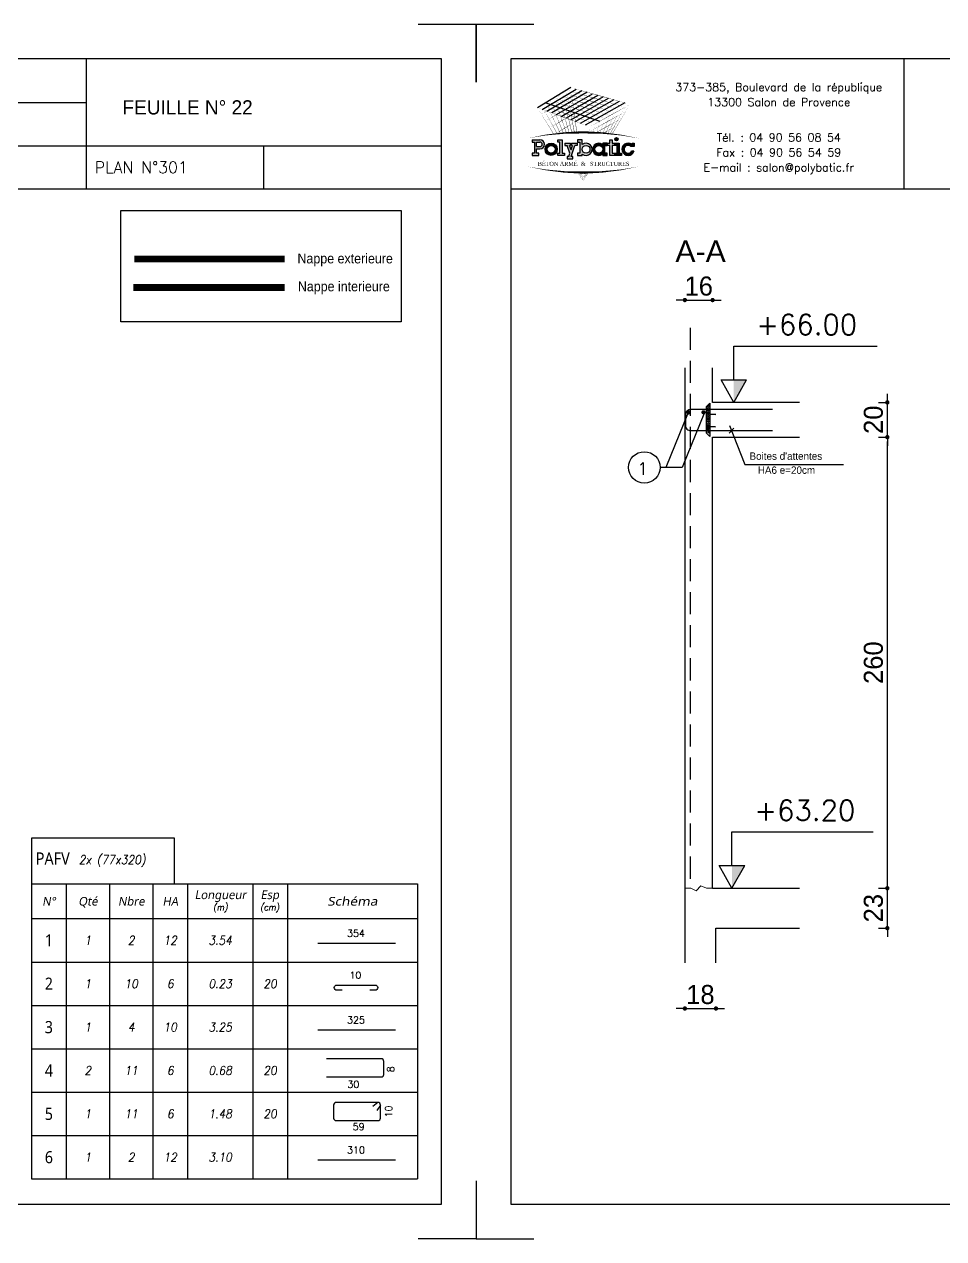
# Model space of a CAD drawing. Header units: metres. Extents: x -5618 to 118954, y -306 to 4637.
# Drawn here: x 14914 to 15444, y 894 to 1594 of the extents above; entities that cross this region are included whole.
import ezdxf
from ezdxf.enums import TextEntityAlignment as Align

# ---------------------------------------------------------------- set-up
doc = ezdxf.new("R2010")
doc.units = ezdxf.units.M
doc.linetypes.add('CACHE', pattern=[9.525, 6.35, -3.175])
doc.linetypes.add('CACHEX2', pattern=[19.05, 12.7, -6.35])
for name, color, linetype in [('COTATION', 1, 'Continuous'), ('GO-CARTOUCHE', 7, 'Continuous'), ('GO-FER-HA', 140, 'Continuous'), ('GO-TEXTE', 9, 'Continuous'), ('GO-TEXTE-FER', 3, 'Continuous'), ('K_ENT_M_Building_V.76', 7, 'Continuous'), ('STR_COTATION', 1, 'Continuous'), ('STR_STA', 30, 'Continuous'), ('STR_TS', 22, 'Continuous'), ('STR_VOI-POT', 6, 'Continuous')]:
    doc.layers.add(name, color=color, linetype=linetype)
doc.layers.add('Kofragna_forma', color=7, linetype='Continuous', lineweight=70)
doc.styles.add('GrDimensions', font='simplex.shx')
doc.styles.add('Lucida', font='LSANSI.TTF')
doc.styles.add('POLYBATIC', font='TIMES.TTF')
doc.styles.add('schéma', font='simplex.shx')
doc.styles.add('Tableau', font='romans.shx', dxfattribs={"width": 0.9, "oblique": 10})
doc.styles.add('Tableau2', font='trebuc.TTF', dxfattribs={"width": 0.9, "oblique": 10})
doc.styles.add('TEXTE', font='romans.shx')
doc.styles.add('TEXTEBA', font='ARIAL.TTF')
doc.dimstyles.new('COUPE-20', dxfattribs={"dimscale": 0.5, "dimtxt": 22, "dimasz": 5, "dimexe": 0.05, "dimexo": 0, "dimgap": 5, "dimtad": 1, "dimdec": 0, "dimdsep": 46, "dimtxsty": 'Standard', "dimblk1": 'DOT', "dimblk2": 'DOT', "dimsah": 1, "dimcen": 0, "dimdle": 150, "dimclrd": 1, "dimclre": 1, "dimclrt": 7, "dimadec": 0, "dimazin": 0, "dimtfac": 1, "dimtdec": 0, "dimtix": 1, "dimtmove": 2, "dimatfit": 3, "dimldrblk": 'DOT', "dimfxl": 0, "dimtvp": 1, "dimtolj": 1, "dimtzin": 0, "dimarcsym": 0})

# ---------------------------------------------------------------- blocks, each defined once
blk = doc.blocks.new('Barre libre')
at = {"layer": 'GO-TEXTE-FER'}
for p, q in [((0, 0), (0, -1)), ((0, 0), (8.9, 0)), ((0.8, 0), (0.8, -1)), ((1.8, 0), (1.8, -1)), ((2.8, 0), (2.8, -1)), ((3.6, 0), (3.6, -1)), ((5.1, 0), (5.1, -1)), ((5.9, 0), (5.9, -1)), ((8.9, 0), (8.9, -1)), ((0, -1), (8.9, -1))]:
    blk.add_line(p, q, dxfattribs=at)
at = {"layer": 'GO-TEXTE-FER', "color": 1}
blk.add_line((6.603, -0.563), (8.394, -0.563), dxfattribs=at)
at = {"layer": 'GO-TEXTE-FER', "color": 1, "style": 'Tableau'}
blk.add_attdef('Longueur', text='', height=0.16, dxfattribs=at).set_placement((7.481, -0.336), align=Align.MIDDLE_CENTER)
at = {"layer": 'GO-TEXTE-FER', "style": 'Tableau2', "width": 0.9}
blk.add_attdef('NUMERO', text='', height=0.28, dxfattribs=at).set_placement((0.4, -0.5), align=Align.MIDDLE_CENTER)
at = {"layer": 'GO-TEXTE-FER', "style": 'Tableau', "oblique": 10, "width": 0.9}
for tag, p in [('QUANTITE', (1.3, -0.5)), ('NOMBRE', (2.3, -0.5)), ('NUANCE', (3.2, -0.5)), ('LONGUEUR', (4.35, -0.5)), ('ESPACEMENTS', (5.5, -0.5))]:
    blk.add_attdef(tag, text='', height=0.2, dxfattribs=at).set_placement(p, align=Align.MIDDLE_CENTER)
blk = doc.blocks.new('U')
at = {"layer": 'GO-TEXTE-FER'}
for p, q in [((0, 0), (0, -1)), ((0, 0), (8.9, 0)), ((0.8, 0), (0.8, -1)), ((1.8, 0), (1.8, -1)), ((2.8, 0), (2.8, -1)), ((3.6, 0), (3.6, -1)), ((5.1, 0), (5.1, -1)), ((5.9, 0), (5.9, -1)), ((8.9, 0), (8.9, -1)), ((0, -1), (8.9, -1))]:
    blk.add_line(p, q, dxfattribs=at)
at = {"layer": 'GO-TEXTE-FER', "color": 1}
blk.add_lwpolyline([(6.803, -0.65), (8.063, -0.65, 0.414214), (8.123, -0.59), (8.123, -0.29, 0.414214), (8.063, -0.23), (6.803, -0.23)], format="xyb", dxfattribs=at)
at = {"layer": 'GO-TEXTE-FER', "color": 1, "style": 'Tableau'}
blk.add_attdef('Largeur', text='', height=0.16, rotation=90, dxfattribs=at).set_placement((8.284, -0.472), align=Align.MIDDLE_CENTER)
at = {"layer": 'GO-TEXTE-FER', "style": 'Tableau2', "width": 0.9}
blk.add_attdef('NUMERO', text='', height=0.28, dxfattribs=at).set_placement((0.4, -0.5), align=Align.MIDDLE_CENTER)
at = {"layer": 'GO-TEXTE-FER', "style": 'Tableau', "oblique": 10, "width": 0.9}
for tag, p in [('QUANTITE', (1.3, -0.5)), ('NOMBRE', (2.3, -0.5)), ('NUANCE', (3.2, -0.5)), ('LONGUEUR', (4.35, -0.5)), ('ESPACEMENTS', (5.5, -0.5))]:
    blk.add_attdef(tag, text='', height=0.2, dxfattribs=at).set_placement(p, align=Align.MIDDLE_CENTER)
at = {"layer": 'GO-TEXTE-FER', "color": 1, "style": 'Tableau'}
blk.add_attdef('Longueur', text='', height=0.16, dxfattribs=at).set_placement((7.422, -0.819), align=Align.MIDDLE_CENTER)
blk = doc.blocks.new('Désignation')
at = {"layer": 'GO-TEXTE-FER'}
for p, q in [((0, 0.8), (8.9, 0.8)), ((0, 0.8), (0, 0)), ((0.8, 0.8), (0.8, 0)), ((1.8, 0.8), (1.8, 0)), ((2.8, 0.8), (2.8, 0)), ((3.6, 0.8), (3.6, 0)), ((5.1, 0.8), (5.1, 0)), ((5.9, 0.8), (5.9, 0)), ((8.9, 0.8), (8.9, 0)), ((0, 0), (8.9, 0))]:
    blk.add_line(p, q, dxfattribs=at)
at = {"layer": 'GO-TEXTE-FER', "style": 'Tableau2', "oblique": 10}
for s, p in [('Longueur', (4.356, 0.55)), ('Esp', (5.494, 0.55)), ('N°', (0.4, 0.4)), ('Qté', (1.3, 0.4)), ('Nbre', (2.3, 0.4)), ('HA', (3.2, 0.4))]:
    blk.add_text(s, height=0.2, dxfattribs=at).set_placement(p, align=Align.MIDDLE_CENTER)
at = {"layer": 'GO-TEXTE-FER', "color": 7, "style": 'Tableau', "oblique": 10, "width": 0.9}
for s, p in [('(m)', (4.356, 0.265)), ('(cm)', (5.494, 0.265))]:
    blk.add_text(s, height=0.15, dxfattribs=at).set_placement(p, align=Align.MIDDLE_CENTER)
at = {"layer": 'GO-TEXTE-FER', "style": 'Tableau2', "oblique": 10, "width": 1.2}
blk.add_text('Schéma', height=0.2, dxfattribs=at).set_placement((7.4, 0.4), align=Align.MIDDLE_CENTER)
blk = doc.blocks.new('Cadre')
at = {"layer": 'GO-TEXTE-FER'}
for p, q in [((0, 0), (0, -1)), ((0, 0), (8.9, 0)), ((0.8, 0), (0.8, -1)), ((1.8, 0), (1.8, -1)), ((2.8, 0), (2.8, -1)), ((3.6, 0), (3.6, -1)), ((5.1, 0), (5.1, -1)), ((5.9, 0), (5.9, -1)), ((8.9, 0), (8.9, -1)), ((0, -1), (8.9, -1))]:
    blk.add_line(p, q, dxfattribs=at)
at = {"layer": 'GO-TEXTE-FER', "color": 1}
for p, q in [((7.987, -0.237), (7.868, -0.328)), ((8.047, -0.297), (7.965, -0.422))]:
    blk.add_line(p, q, dxfattribs=at)
blk.add_lwpolyline([(6.967, -0.297), (6.967, -0.597, 0.414214), (7.027, -0.657), (7.987, -0.657, 0.414214), (8.047, -0.597), (8.047, -0.297, 0.414214), (7.987, -0.237), (7.027, -0.237, 0.414214)], format="xyb", close=True, dxfattribs=at)
at = {"layer": 'GO-TEXTE-FER', "color": 1, "style": 'Tableau'}
blk.add_attdef('Largeur', text='', height=0.16, rotation=90, dxfattribs=at).set_placement((8.237, -0.445), align=Align.MIDDLE_CENTER)
at = {"layer": 'GO-TEXTE-FER', "style": 'Tableau2', "width": 0.9}
blk.add_attdef('NUMERO', text='', height=0.28, dxfattribs=at).set_placement((0.4, -0.5), align=Align.MIDDLE_CENTER)
at = {"layer": 'GO-TEXTE-FER', "style": 'Tableau', "oblique": 10, "width": 0.9}
for tag, p in [('QUANTITE', (1.3, -0.5)), ('NOMBRE', (2.3, -0.5)), ('NUANCE', (3.2, -0.5)), ('LONGUEUR', (4.35, -0.5)), ('ESPACEMENTS', (5.5, -0.5))]:
    blk.add_attdef(tag, text='', height=0.2, dxfattribs=at).set_placement(p, align=Align.MIDDLE_CENTER)
at = {"layer": 'GO-TEXTE-FER', "color": 1, "style": 'Tableau'}
blk.add_attdef('Longueur', text='', height=0.16, dxfattribs=at).set_placement((7.542, -0.794), align=Align.MIDDLE_CENTER)
blk = doc.blocks.new('Epingle')
at = {"layer": 'GO-TEXTE-FER'}
for p, q in [((0, 0), (0, -1)), ((0, 0), (8.9, 0)), ((0.8, 0), (0.8, -1)), ((1.8, 0), (1.8, -1)), ((2.8, 0), (2.8, -1)), ((3.6, 0), (3.6, -1)), ((5.1, 0), (5.1, -1)), ((5.9, 0), (5.9, -1)), ((8.9, 0), (8.9, -1)), ((0, -1), (8.9, -1))]:
    blk.add_line(p, q, dxfattribs=at)
at = {"layer": 'GO-TEXTE-FER', "color": 1}
blk.add_lwpolyline([(7.162, -0.65), (7.042, -0.65, -1), (7.042, -0.53), (7.922, -0.53, -1), (7.922, -0.65), (7.802, -0.65)], format="xyb", dxfattribs=at)
at = {"layer": 'GO-TEXTE-FER', "color": 1, "style": 'Tableau'}
blk.add_attdef('Longueur', text='', height=0.16, dxfattribs=at).set_placement((7.469, -0.303), align=Align.MIDDLE_CENTER)
at = {"layer": 'GO-TEXTE-FER', "style": 'Tableau2', "width": 0.9}
blk.add_attdef('NUMERO', text='', height=0.28, dxfattribs=at).set_placement((0.4, -0.5), align=Align.MIDDLE_CENTER)
at = {"layer": 'GO-TEXTE-FER', "style": 'Tableau', "oblique": 10, "width": 0.9}
for tag, p in [('QUANTITE', (1.3, -0.5)), ('NOMBRE', (2.3, -0.5)), ('NUANCE', (3.2, -0.5)), ('LONGUEUR', (4.35, -0.5)), ('ESPACEMENTS', (5.5, -0.5))]:
    blk.add_attdef(tag, text='', height=0.2, dxfattribs=at).set_placement(p, align=Align.MIDDLE_CENTER)
blk = doc.blocks.new('A$C492E529B')
h = blk.add_hatch(color=256)
h.paths.add_polyline_path([(-1.983, 0.1), (-2.083, 0.1), (-2.083, 0.3), (-1.933, 0.3, 1), (-1.933, 0.7), (-2.283, 0.7), (-2.283, 0.6), (-2.183, 0.6), (-2.183, 0.1), (-2.283, 0.1), (-2.283, 0), (-1.983, 0)])
h.paths.add_polyline_path([(-2.083, 0.4), (-2.083, 0.6), (-1.933, 0.6, -1), (-1.933, 0.4)], flags=16)
h = blk.add_hatch(color=256)
h.paths.add_polyline_path([(-1.158, 0.275, 1), (-1.708, 0.275, 1)])
h.paths.add_polyline_path([(-1.608, 0.275, -1), (-1.258, 0.275, -1)], flags=16)
for color, points in [(256, [(-0.938, 0.7), (-1.138, 0.7), (-1.138, 0.6), (-1.038, 0.6), (-1.038, 0.1), (-1.138, 0.1), (-1.138, 0), (-0.838, 0), (-0.838, 0.1), (-0.938, 0.1)]), (256, [(-0.367, 0.45), (-0.268, 0.45), (-0.268, 0.55), (-0.523, 0.55), (-0.523, 0.45), (-0.473, 0.45), (-0.543, 0.253), (-0.612, 0.45), (-0.562, 0.45), (-0.562, 0.55), (-0.818, 0.55), (-0.818, 0.45), (-0.718, 0.45), (-0.595, 0.101), (-0.648, -0.05), (-0.718, -0.05), (-0.718, -0.15), (-0.468, -0.15), (-0.468, -0.05), (-0.543, -0.05)]), (256, [(1.393, 0.55), (1.292, 0.55), (1.292, 0.7), (1.193, 0.7), (1.193, 0.55), (1.093, 0.55), (1.093, 0.45), (1.193, 0.45), (1.193, 0), (1.393, 0), (1.393, 0.1), (1.292, 0.1), (1.292, 0.45), (1.393, 0.45)]), (140, [(1.413, 0.725, 1), (1.563, 0.725, 1)]), (256, [(1.613, 0.55), (1.413, 0.55), (1.413, 0.45), (1.513, 0.45), (1.513, 0.1), (1.413, 0.1), (1.413, 0), (1.712, 0), (1.712, 0.1), (1.613, 0.1)]), (256, [(2.13, 0.4), (2.283, 0.4), (2.283, 0.55), (2.183, 0.55), (2.183, 0.487, 3.359496), (2.272, 0.2), (2.166, 0.2, -3.125802)])]:
    blk.add_hatch(color=color).paths.add_polyline_path(points)
h = blk.add_hatch(color=256)
h.paths.add_polyline_path([(-0.047, 0.487), (-0.047, 0.7), (-0.248, 0.7), (-0.248, 0.6), (-0.147, 0.6), (-0.147, 0.1), (-0.248, 0.1), (-0.248, 0), (-0.047, 0), (-0.047, 0.063, 2.12132)])
h.paths.add_polyline_path([(-0.047, 0.275, -1), (0.303, 0.275, -1)], flags=16)
h = blk.add_hatch(color=256)
h.paths.add_polyline_path([(1.073, 0.1), (0.973, 0.1), (0.973, 0.45), (1.073, 0.45), (1.073, 0.55), (0.873, 0.55), (0.873, 0.487, 2.12132), (0.873, 0.063), (0.873, 0), (1.073, 0)])
h.paths.add_polyline_path([(0.523, 0.275, -1), (0.873, 0.275, -1)], flags=16)
for p, q in [((0.873, 0.55), (0.873, 0.487)), ((1.073, 0.55), (0.873, 0.55)), ((1.073, 0.45), (1.073, 0.55)), ((-0.595, 0.101), (-0.718, 0.45)), ((-0.648, -0.05), (-0.595, 0.101)), ((-0.543, 0.253), (-0.612, 0.45)), ((-0.543, -0.05), (-0.367, 0.45)), ((-0.543, 0.253), (-0.473, 0.45)), ((0.873, 0.063), (0.873, 0)), ((0.973, 0.1), (0.973, 0.45)), ((0.973, 0.45), (1.073, 0.45)), ((1.073, 0.1), (0.973, 0.1)), ((1.073, 0), (1.073, 0.1)), ((2.166, 0.2), (2.272, 0.2)), ((0.873, 0), (1.073, 0))]:
    blk.add_line(p, q)
for points in [[(-2.283, 0.7), (-1.933, 0.7)], [(-2.283, 0.7), (-2.283, 0.6), (-2.183, 0.6), (-2.183, 0.1), (-2.283, 0.1), (-2.283, 0), (-1.983, 0), (-1.983, 0.1), (-2.083, 0.1), (-2.083, 0.3), (-1.933, 0.3)], [(-2.083, 0.4), (-2.083, 0.6), (-1.933, 0.6)], [(-1.138, 0.7), (-0.938, 0.7), (-0.938, 0.1), (-0.838, 0.1), (-0.838, 0), (-1.138, 0), (-1.138, 0.1), (-1.038, 0.1), (-1.038, 0.6), (-1.138, 0.6), (-1.138, 0.7)], [(-0.818, 0.55), (-0.562, 0.55)], [(-0.818, 0.55), (-0.818, 0.45), (-0.718, 0.45)], [(-0.612, 0.45), (-0.562, 0.45), (-0.562, 0.55)], [(-0.523, 0.55), (-0.268, 0.55), (-0.268, 0.45), (-0.367, 0.45)], [(-0.473, 0.45), (-0.523, 0.45), (-0.523, 0.55)], [(-0.248, 0.7), (-0.248, 0.6), (-0.147, 0.6), (-0.147, 0.1), (-0.248, 0.1), (-0.248, 0), (-0.047, 0), (-0.047, 0.063)], [(-0.047, 0.487), (-0.047, 0.7), (-0.248, 0.7)], [(1.093, 0.55), (1.193, 0.55), (1.193, 0.7), (1.292, 0.7), (1.292, 0.55), (1.393, 0.55), (1.393, 0.45), (1.292, 0.45), (1.292, 0.1), (1.393, 0.1), (1.393, 0), (1.193, 0), (1.193, 0.45), (1.093, 0.45)], [(1.093, 0.45), (1.093, 0.55)], [(1.413, 0.45), (1.413, 0.55), (1.613, 0.55), (1.613, 0.1), (1.712, 0.1), (1.712, 0), (1.413, 0), (1.413, 0.1), (1.513, 0.1), (1.513, 0.45), (1.413, 0.45)], [(2.183, 0.487), (2.183, 0.55), (2.283, 0.55), (2.283, 0.4), (2.13, 0.4)], [(-2.083, 0.4), (-1.933, 0.4)], [(-0.648, -0.05), (-0.718, -0.05), (-0.718, -0.15), (-0.468, -0.15), (-0.468, -0.05), (-0.543, -0.05)]]:
    blk.add_lwpolyline(points)
for centre, radius in [((-1.433, 0.275), 0.275), ((-1.433, 0.275), 0.175), ((0.128, 0.275), 0.175), ((0.698, 0.275), 0.175)]:
    blk.add_circle(centre, radius)
at = {"color": 140}
blk.add_circle((1.488, 0.725), 0.075, dxfattribs=at)
for centre, radius, start, end in [((-1.933, 0.5), 0.2, 270, 90), ((-1.933, 0.5), 0.1, 270, 90), ((0.128, 0.275), 0.275, 230.4788, 129.5212), ((0.698, 0.275), 0.275, 50.4788, 309.5212), ((2.008, 0.275), 0.275, 50.4788, 344.1734), ((2.008, 0.275), 0.175, 45.5847, 334.6231)]:
    blk.add_arc(centre, radius, start, end)
blk = doc.blocks.new('POLYBATIC')
at = {"color": 140}
for p, q in [((-0.43, 3.281), (-1.602, 2.578)), ((-1.435, 2.518), (-0.241, 3.228)), ((-1.268, 2.457), (-0.053, 3.175)), ((0.135, 3.121), (-1.101, 2.397)), ((-0.934, 2.337), (0.323, 3.068)), ((-0.767, 2.276), (0.511, 3.015)), ((-1.309, 2.754), (0.586, 2.109)), ((0.7, 2.962), (-0.6, 2.216)), ((-0.433, 2.156), (0.888, 2.908)), ((1.076, 2.855), (-0.266, 2.095)), ((-0.099, 2.035), (1.264, 2.802)), ((1.452, 2.749), (0.067, 1.974))]:
    blk.add_line(p, q, dxfattribs=at)
for points in [[(-1.016, 2.93, 0.0156, 0, 0), (-0.43, 3.281, 0, 0, 0)], [(-0.391, 2.983, 0, 0.0156, 0), (-0.923, 2.663, 0, 0, 0)], [(0.122, 2.71, 0.0156, 0, 0), (-0.869, 3.018, 0, 0, 0)], [(-0.491, 1.706, 0.0136, 0, 0), (-0.869, 3.018, 0, 0, 0)], [(-0.838, 2.873, 0.0156, 0, 0), (-0.241, 3.228, 0, 0, 0)], [(0.283, 2.803, 0.0156, 0, 0), (-0.723, 3.105, 0, 0, 0)], [(-0.398, 1.71, 0.014, 0, 0), (-0.723, 3.105, 0, 0, 0)], [(-0.661, 2.816, 0.0156, 0, 0), (-0.053, 3.175, 0, 0, 0)], [(0.444, 2.896, 0.0156, 0, 0), (-0.576, 3.193, 0, 0, 0)], [(-0.309, 1.714, 0.0145, 0, 0), (-0.576, 3.193, 0, 0, 0)], [(-0.483, 2.759, 0.0156, 0, 0), (0.135, 3.121, 0, 0, 0)], [(0.605, 2.988, 0.0156, 0, 0), (-0.43, 3.281, 0, 0, 0)], [(-0.225, 1.716, 0.0149, 0, 0), (-0.43, 3.281, 0, 0, 0)], [(-0.305, 2.702, 0.0156, 0, 0), (0.323, 3.068, 0, 0, 0)], [(-0.128, 2.646, 0.0156, 0, 0), (0.511, 3.015, 0, 0, 0)], [(1.641, 2.695, 0, 0.0156, 0), (0.605, 2.988, 0, 0, 0)], [(-1.602, 2.578, 0, 0.0156, 0), (-1.016, 2.93, 0, 0, 0)], [(-0.684, 2.246, 0.0156, 0, 0), (-1.602, 2.578, 0, 0, 0)], [(-1.031, 1.66, 0.0111, 0, 0), (-1.602, 2.578, 0, 0, 0)], [(-1.456, 2.344, 0, 0.0156, 0), (-0.923, 2.663, 0, 0, 0)], [(-0.522, 2.339, 0.0156, 0, 0), (-1.455, 2.666, 0, 0, 0)], [(-0.913, 1.673, 0.0116, 0, 0), (-1.455, 2.666, 0, 0, 0)], [(-1.435, 2.518, 0, 0.0156, 0), (-0.838, 2.873, 0, 0, 0)], [(-0.361, 2.432, 0.0156, 0, 0), (-1.309, 2.754, 0, 0, 0)], [(-0.8, 1.684, 0.0121, 0, 0), (-1.309, 2.754, 0, 0, 0)], [(-1.268, 2.457, 0, 0.0156, 0), (-0.661, 2.816, 0, 0, 0)], [(-0.2, 2.524, 0.0156, 0, 0), (-1.162, 2.842, 0, 0, 0)], [(-0.692, 1.693, 0.0126, 0, 0), (-1.162, 2.842, 0, 0, 0)], [(-1.101, 2.397, 0, 0.0156, 0), (-0.483, 2.759, 0, 0, 0)], [(-0.039, 2.617, 0.0156, 0, 0), (-1.016, 2.93, 0, 0, 0)], [(-0.589, 1.7, 0.0131, 0, 0), (-1.016, 2.93, 0, 0, 0)], [(-0.934, 2.337, 0, 0.0156, 0), (-0.305, 2.702, 0, 0, 0)], [(-0.352, 2.685, 0, 0.0156, 0), (-0.831, 2.397, 0, 0, 0)], [(-0.767, 2.276, 0, 0.0156, 0), (-0.128, 2.646, 0, 0, 0)], [(-0.6, 2.216, 0, 0.0156, 0), (0.05, 2.589, 0, 0, 0)], [(0.937, 2.305, 0, 0.0156, 0), (-0.039, 2.617, 0, 0, 0)], [(0.05, 2.589, 0.0156, 0, 0), (0.7, 2.962, 0, 0, 0)], [(1.113, 2.402, 0, 0.0156, 0), (0.122, 2.71, 0, 0, 0)], [(0.227, 2.532, 0.0156, 0, 0), (0.888, 2.908, 0, 0, 0)], [(1.289, 2.5, 0, 0.0156, 0), (0.283, 2.803, 0, 0, 0)], [(0.405, 2.475, 0.0156, 0, 0), (1.076, 2.855, 0, 0, 0)], [(1.465, 2.598, 0, 0.0156, 0), (0.444, 2.896, 0, 0, 0)], [(0.582, 2.418, 0.0156, 0, 0), (1.264, 2.802, 0, 0, 0)], [(0.76, 2.362, 0.0156, 0, 0), (1.452, 2.749, 0, 0, 0)], [(0.937, 2.305, 0.0156, 0, 0), (1.641, 2.695, 0, 0, 0)], [(0.942, 1.67, 0.0112, 0, 0), (1.465, 2.598, 0, 0, 0)], [(1.012, 1.663, 0.012, 0, 0), (1.641, 2.695, 0, 0, 0)], [(-1.31, 2.109, 0, 0.0156, 0), (-0.831, 2.397, 0, 0, 0)], [(-1.165, 1.875, 0, 0.0156, 0), (-0.739, 2.131, 0, 0, 0)], [(-0.312, 2.386, 0, 0.0156, 0), (-0.739, 2.131, 0, 0, 0)], [(0.234, 1.914, 0, 0.0156, 0), (-0.684, 2.246, 0, 0, 0)], [(0.41, 2.012, 0, 0.0156, 0), (-0.522, 2.339, 0, 0, 0)], [(-0.433, 2.156, 0, 0.0156, 0), (0.227, 2.532, 0, 0, 0)], [(0.586, 2.109, 0, 0.0156, 0), (-0.361, 2.432, 0, 0, 0)], [(-0.266, 2.095, 0, 0.0156, 0), (0.405, 2.475, 0, 0, 0)], [(0.762, 2.207, 0, 0.0156, 0), (-0.2, 2.524, 0, 0, 0)], [(-0.099, 2.035, 0, 0.0156, 0), (0.582, 2.418, 0, 0, 0)], [(0.067, 1.974, 0, 0.0156, 0), (0.76, 2.362, 0, 0, 0)], [(0.234, 1.914, 0, 0.0156, 0), (0.937, 2.305, 0, 0, 0)], [(0.587, 1.7, 0.00718, 0, 0), (0.762, 2.207, 0, 0, 0)], [(0.689, 1.693, 0.0083, 0, 0), (0.937, 2.305, 0, 0, 0)], [(0.765, 1.884, 0.0156, 0, 0), (1.342, 2.205, 0, 0, 0)], [(0.781, 1.685, 0.00933, 0, 0), (1.113, 2.402, 0, 0, 0)], [(0.852, 2.095, 0.0156, 0, 0), (1.491, 2.45, 0, 0, 0)], [(0.865, 1.678, 0.0103, 0, 0), (1.289, 2.5, 0, 0, 0)], [(-1.953, 1.508, 0, 0.0781, -0.053843), (0, 1.719, 0, 0, 0)], [(-1.019, 1.641, 0, 0.0156, 0), (-0.646, 1.864, 0, 0, 0)], [(-0.273, 2.088, 0, 0.0156, 0), (-0.646, 1.864, 0, 0, 0)], [(-0.234, 1.79, 0, 0.00638, 0), (-0.365, 1.711, 0, 0.00638, 0)], [(1.953, 1.508, 0, 0.0781, 0.053843), (0, 1.719, 0, 0, 0)], [(0.213, 1.74, 0, 0.0156, 0), (0.852, 2.095, 0, 0, 0)], [(0.21, 1.716, 0.00323, 0, 0), (0.234, 1.914, 0, 0, 0)], [(0.349, 1.712, 0.00465, 0, 0), (0.41, 2.012, 0, 0, 0)], [(0.447, 1.708, 0.00693, 0.0156, 0), (0.767, 1.886, 0, 0, 0)], [(0.474, 1.706, 0.00597, 0, 0), (0.586, 2.109, 0, 0, 0)], [(0.68, 1.675, 0.0156, 0, 0), (1.193, 1.96, 0, 0, 0)], [(0.96, 1.668, 0.00293, 0, 0), (1.044, 1.715, 0, 0, 0)], [(-1.953, 0.523, 0, 0.0781, 0.053843), (0, 0.312, 0, 0, 0)], [(1.953, 0.523, 0, 0.0781, -0.053843), (0, 0.312, 0, 0, 0)], [(0, 0, 0, 0.00381, 0), (-0.195, 0.315, 0, 0.00381, 0)], [(0, 0, 0, 0.00368, 0), (-0.171, 0.314, 0, 0.00368, 0)], [(0, 0, 0, 0.00356, 0), (-0.149, 0.314, 0, 0.00356, 0)], [(0, 0, 0, 0.00345, 0), (-0.128, 0.313, 0, 0.00345, 0)], [(0, 0, 0, 0.00334, 0), (-0.109, 0.313, 0, 0.00334, 0)], [(0, 0, 0, 0.00324, 0), (-0.09, 0.313, 0, 0.00324, 0)], [(0, 0, 0, 0.00315, 0), (-0.073, 0.313, 0, 0.00315, 0)], [(0, 0, 0, 0.00306, 0), (-0.056, 0.313, 0, 0.00306, 0)], [(0, 0, 0, 0.00306, 0), (-0.056, 0.313, 0, 0.00306, 0)], [(0, 0, 0, 0.00298, 0), (-0.041, 0.313, 0, 0.00298, 0)], [(0, 0, 0, 0.0051, 0), (0.038, 0.313, 0, 0.0051, 0)], [(0, 0, 0, 0.00425, 0), (0.127, 0.313, 0, 0.00425, 0)], [(0, 0, 0, 0.00408, 0), (0.145, 0.314, 0, 0.00408, 0)], [(0, 0, 0, 0.00392, 0), (0.162, 0.314, 0, 0.00392, 0)], [(0, 0, 0, 0.00378, 0), (0.177, 0.314, 0, 0.00378, 0)], [(0, 0, 0, 0.00365, 0), (0.191, 0.315, 0, 0.00365, 0)], [(0, 0, 0, 0.00486, 0), (0.064, 0.313, 0, 0.00486, 0)], [(0, 0, 0, 0.00464, 0), (0.087, 0.313, 0, 0.00464, 0)], [(0, 0, 0, 0.00443, 0), (0.108, 0.313, 0, 0.00443, 0)]]:
    blk.add_lwpolyline(points, format="xyseb", dxfattribs=at)
at = {"color": 5, "xscale": 0.78125, "yscale": 0.78125, "zscale": 0.78125}
blk.add_blockref('A$C492E529B', (0, 0.91), dxfattribs=at)
at = {"lineweight": 60, "style": 'POLYBATIC'}
for s, p in [('BÉTON ARMÉ', (-1.587, 0.547)), ('STRUCTURES', (0.24, 0.547))]:
    blk.add_text(s, height=0.1406, dxfattribs=at).set_placement(p)
at = {"color": 140, "style": 'POLYBATIC'}
blk.add_text('&', height=0.141, dxfattribs=at).set_placement((0, 0.547), align=Align.CENTER)
blk = doc.blocks.new('_DOT')
at = {"color": 0, "linetype": 'ByBlock'}
blk.add_line((-0.5, 0), (-1, 0), dxfattribs=at)
at = {"color": 0, "linetype": 'ByBlock', "const_width": 0.5}
blk.add_lwpolyline([(-0.25, 0, 1), (0.25, 0, 1)], format="xyb", close=True, dxfattribs=at)
blk = doc.blocks.new('*D816')
at = {"layer": 'COTATION', "color": 1, "lineweight": -2, "ltscale": 4.5}
for p, q in [((15411.9, 1098.29), (15411.9, 1100.79)), ((15406.9, 1095.79), (15411.92, 1095.79)), ((15411.9, 1072.79), (15411.9, 1095.79)), ((15406.9, 1072.79), (15411.92, 1072.79)), ((15411.9, 1070.29), (15411.9, 1067.79))]:
    blk.add_line(p, q, dxfattribs=at)
at = {"layer": 'DEFPOINTS', "color": 0, "lineweight": -3, "ltscale": 4.5}
for p in [(15361.18, 1095.79), (15411.9, 1095.79), (15361.18, 1072.79)]:
    blk.add_point(p, dxfattribs=at)
at = {"layer": 'COTATION', "color": 1, "lineweight": -2, "ltscale": 4.5, "xscale": 2.5, "yscale": 2.5, "zscale": 2.5}
for p, rotation in [((15411.9, 1095.79), 270), ((15411.9, 1072.79), 90)]:
    blk.add_blockref('_DOT', p, dxfattribs=dict(at, rotation=rotation))
at = {"layer": 'COTATION', "color": 7, "lineweight": -3, "ltscale": 4.5, "insert": (15403.9, 1084.29), "char_height": 11, "attachment_point": 5, "rotation": 90}
blk.add_mtext('\\A1;23', dxfattribs=at)
blk = doc.blocks.new('*D817')
at = {"layer": 'COTATION', "color": 1, "lineweight": -2, "ltscale": 4.5}
for p, q in [((15406.9, 1355.79), (15411.92, 1355.79)), ((15411.9, 1098.29), (15411.9, 1353.29)), ((15406.9, 1095.79), (15411.92, 1095.79))]:
    blk.add_line(p, q, dxfattribs=at)
at = {"layer": 'DEFPOINTS', "color": 0, "lineweight": -3, "ltscale": 4.5}
for p in [(15361.18, 1355.79), (15411.9, 1355.79), (15361.18, 1095.79)]:
    blk.add_point(p, dxfattribs=at)
at = {"layer": 'COTATION', "color": 1, "lineweight": -2, "ltscale": 4.5, "xscale": 2.5, "yscale": 2.5, "zscale": 2.5}
for p, rotation in [((15411.9, 1355.79), 90), ((15411.9, 1095.79), 270)]:
    blk.add_blockref('_DOT', p, dxfattribs=dict(at, rotation=rotation))
at = {"layer": 'COTATION', "color": 7, "lineweight": -3, "ltscale": 4.5, "insert": (15403.9, 1225.79), "char_height": 11, "attachment_point": 5, "rotation": 90}
blk.add_mtext('\\A1;260', dxfattribs=at)
blk = doc.blocks.new('*D818')
at = {"layer": 'COTATION', "color": 1, "lineweight": -2, "ltscale": 4.5}
for p, q in [((15411.9, 1378.29), (15411.9, 1380.79)), ((15406.9, 1375.79), (15411.92, 1375.79)), ((15411.9, 1355.79), (15411.9, 1375.79)), ((15406.9, 1355.79), (15411.92, 1355.79)), ((15411.9, 1353.29), (15411.9, 1350.79))]:
    blk.add_line(p, q, dxfattribs=at)
at = {"layer": 'DEFPOINTS', "color": 0, "lineweight": -3, "ltscale": 4.5}
for p in [(15361.18, 1375.79), (15411.9, 1375.79), (15361.18, 1355.79)]:
    blk.add_point(p, dxfattribs=at)
at = {"layer": 'COTATION', "color": 1, "lineweight": -2, "ltscale": 4.5, "xscale": 2.5, "yscale": 2.5, "zscale": 2.5}
for p, rotation in [((15411.9, 1375.79), 270), ((15411.9, 1355.79), 90)]:
    blk.add_blockref('_DOT', p, dxfattribs=dict(at, rotation=rotation))
at = {"layer": 'COTATION', "color": 7, "lineweight": -3, "ltscale": 4.5, "insert": (15403.9, 1365.79), "char_height": 11, "attachment_point": 5, "rotation": 90}
blk.add_mtext('\\A1;20', dxfattribs=at)
blk = doc.blocks.new('stab')
at = {"layer": 'STR_STA'}
h = blk.add_hatch(dxfattribs=at)
h.set_pattern_fill('ANSI31', color=9, scale=6.075, angle=-540, style=0)
h.set_pattern_definition([(315, (-54992.6584, 395894.73794), (-0.536959212, -0.536959212), [])])
h.paths.add_polyline_path([(8.55, 0), (6.53, -2.03), (4.9, -2.03), (4.9, 0)])
h.paths.add_polyline_path([(4.9, 0), (4.9, -2.03), (1.75, -2.03), (1.95, 0)])
h.paths.add_polyline_path([(1.41, 0), (1.73, -2.03), (-8.03, -2.03), (-7.82, 0)])
h.paths.add_polyline_path([(-8.11, -1.56), (-9.67, 0), (-8.25, 0)])
at = {"layer": 'STR_STA', "color": 1}
blk.add_lwpolyline([(-5.93, 36.01), (-5.93, 0.57), (-5.93, -11.07, 0.414214), (-2.89, -14.1), (3.18, -14.1, 0.414214), (6.22, -11.07), (6.22, 36.01)], format="xyb", dxfattribs=at)
blk.add_lwpolyline([(-7.65, -2.03), (-9.67, 0), (9.67, 0), (7.65, -2.03)], close=True, dxfattribs=at)
blk.add_lwpolyline([(-3.88, 0), (-3.68, -2.22), (-3.09, 3.47), (-3.09, 0), (3.09, 0), (3.42, -2.09), (3.94, 3.21), (3.94, 0)], dxfattribs=at)
at = {"layer": 'STR_STA', "color": 6, "linetype": 'Continuous', "const_width": 1.2}
for points in [[(-3.75, -3.69, -1), (-4.95, -3.69, -1)], [(-3.64, -12.3, -1), (-4.84, -12.3, -1)]]:
    blk.add_lwpolyline(points, format="xyb", close=True, dxfattribs=at)
blk = doc.blocks.new('*D819')
at = {"layer": 'DEFPOINTS', "color": 0, "lineweight": -3, "ltscale": 4.5}
for p in [(15311.18, 1434.77), (15295.18, 1395.79, 187.69), (15311.18, 1395.79, 187.69)]:
    blk.add_point(p, dxfattribs=at)
at = {"layer": 'STR_COTATION', "color": 1, "lineweight": -2, "ltscale": 4.5}
for p, q in [((15292.68, 1434.77), (15290.18, 1434.77)), ((15295.18, 1434.78), (15295.18, 1434.8)), ((15295.18, 1434.77), (15311.18, 1434.77)), ((15311.18, 1434.78), (15311.18, 1434.8)), ((15313.68, 1434.77), (15316.18, 1434.77))]:
    blk.add_line(p, q, dxfattribs=at)
at = {"layer": 'STR_COTATION', "color": 1, "lineweight": -2, "ltscale": 4.5, "xscale": 2.5, "yscale": 2.5, "zscale": 2.5}
blk.add_blockref('_DOT', (15295.18, 1434.77), dxfattribs=at)
at = {"layer": 'STR_COTATION', "color": 1, "lineweight": -2, "ltscale": 4.5, "xscale": 2.5, "yscale": 2.5, "zscale": 2.5, "rotation": 180}
blk.add_blockref('_DOT', (15311.18, 1434.77), dxfattribs=at)
at = {"layer": 'STR_COTATION', "color": 7, "lineweight": -3, "ltscale": 4.5, "insert": (15303.18, 1442.77), "char_height": 11, "attachment_point": 5}
blk.add_mtext('\\A1;16', dxfattribs=at)
blk = doc.blocks.new('*D820')
at = {"layer": 'DEFPOINTS', "color": 0, "lineweight": -3, "ltscale": 4.5}
for p in [(15295.18, 1060.32, 187.69), (15313.08, 1060.32, 187.69), (15313.08, 1026.46)]:
    blk.add_point(p, dxfattribs=at)
at = {"layer": 'STR_COTATION', "color": 1, "lineweight": -2, "ltscale": 4.5}
for p, q in [((15292.68, 1026.46), (15290.18, 1026.46)), ((15295.18, 1026.46), (15313.08, 1026.46)), ((15295.18, 1026.44), (15295.18, 1026.43)), ((15313.08, 1026.44), (15313.08, 1026.43)), ((15315.58, 1026.46), (15318.08, 1026.46))]:
    blk.add_line(p, q, dxfattribs=at)
at = {"layer": 'STR_COTATION', "color": 1, "lineweight": -2, "ltscale": 4.5, "xscale": 2.5, "yscale": 2.5, "zscale": 2.5}
blk.add_blockref('_DOT', (15295.18, 1026.46), dxfattribs=at)
at = {"layer": 'STR_COTATION', "color": 1, "lineweight": -2, "ltscale": 4.5, "xscale": 2.5, "yscale": 2.5, "zscale": 2.5, "rotation": 180}
blk.add_blockref('_DOT', (15313.08, 1026.46), dxfattribs=at)
at = {"layer": 'STR_COTATION', "color": 7, "lineweight": -3, "ltscale": 4.5, "insert": (15304.13, 1034.46), "char_height": 11, "attachment_point": 5}
blk.add_mtext('\\A1;18', dxfattribs=at)

msp = doc.modelspace()

# ---------------------------------------------------------------- linework, layer by layer
for p, q in [((14949.94, 1573.74), (14949.94, 1498.77)), ((14786.97, 1548.71), (14949.94, 1548.71)), ((14786.97, 1523.72), (14949.94, 1523.72)), ((14949.94, 1523.74), (15154.79, 1523.74)), ((15052.28, 1523.74), (15052.28, 1498.77))]:
    msp.add_line(p, q)
at = {"color": 7, "linetype": 'Continuous', "lineweight": -3}
for p, q in [((15316.01, 1388.79, 187.69), (15330.76, 1388.79, 187.69)), ((15323.38, 1375.79, 187.69), (15316.01, 1388.79, 187.69)), ((15316.01, 1388.79, 187.69), (15330.76, 1388.79, 187.69)), ((15323.38, 1375.79, 187.69), (15316.01, 1388.79, 187.69)), ((15323.38, 1375.79, 187.69), (15330.76, 1388.79, 187.69)), ((15323.38, 1375.79, 187.69), (15330.76, 1388.79, 187.69)), ((15314.95, 1108.79, 187.69), (15329.7, 1108.79, 187.69)), ((15322.33, 1095.79, 187.69), (15314.95, 1108.79, 187.69)), ((15314.95, 1108.79, 187.69), (15329.7, 1108.79, 187.69)), ((15322.33, 1095.79, 187.69), (15314.95, 1108.79, 187.69)), ((15322.33, 1095.79, 187.69), (15329.7, 1108.79, 187.69)), ((15322.33, 1095.79, 187.69), (15329.7, 1108.79, 187.69))]:
    msp.add_line(p, q, dxfattribs=at)
for points in [[(15141.46, 1593.71), (15174.79, 1593.71), (15174.79, 1560.38)], [(15174.79, 1560.38), (15174.79, 1593.71), (15208.12, 1593.71)], [(15421.43, 1573.71), (15421.43, 1498.77)], [(15154.79, 1498.77), (14204.89, 1498.77)], [(16144.69, 1498.77), (15194.79, 1498.77)], [(15174.79, 927.11), (15174.79, 893.78), (15141.46, 893.78)], [(15174.79, 927.11), (15174.79, 893.78), (15208.12, 893.78)]]:
    msp.add_lwpolyline(points)
for points in [[(14204.89, 1573.71), (14204.89, 913.78), (15154.79, 913.78), (15154.79, 1573.71)], [(15194.79, 1573.71), (15194.79, 913.78), (16144.69, 913.78), (16144.69, 1573.71)]]:
    msp.add_lwpolyline(points, close=True)
at = {"lineweight": 18, "elevation": 187.69}
msp.add_lwpolyline([(15295.18, 1095.79), (15298.65, 1095.79), (15301.67, 1094.36), (15304.42, 1097.13), (15307.58, 1095.79), (15311.18, 1095.79)], dxfattribs=at)
at = {"color": 7, "linetype": 'Continuous', "lineweight": -3}
for points in [[(15330.76, 1388.79, 187.69), (15323.38, 1375.79, 187.69), (15323.38, 1388.76, 187.69)], [(15330.76, 1388.79, 187.69), (15323.38, 1375.79, 187.69), (15323.38, 1388.76, 187.69)], [(15329.7, 1108.79, 187.69), (15322.33, 1095.79, 187.69), (15322.33, 1108.75, 187.69)], [(15329.7, 1108.79, 187.69), (15322.33, 1095.79, 187.69), (15322.33, 1108.75, 187.69)]]:
    msp.add_solid(points, dxfattribs=at)
at = {"layer": 'GO-CARTOUCHE', "color": 2, "ltscale": 3}
msp.add_line((15323.48, 1360.98, 187.69), (15320.67, 1358.01, 187.69), dxfattribs=at)
at = {"layer": 'GO-CARTOUCHE', "color": 2, "ltscale": 3, "elevation": 187.69}
msp.add_lwpolyline([(15320.87, 1362.49), (15329.84, 1340.08), (15386.54, 1340.08)], dxfattribs=at)
at = {"layer": 'GO-FER-HA', "elevation": 187.69}
for points in [[(15306.48, 1369.96), (15293.6, 1338.32), (15280.86, 1338.32)], [(15297.15, 1369.96), (15284.27, 1338.32), (15280.86, 1338.32)]]:
    msp.add_lwpolyline(points, dxfattribs=at)
at = {"layer": 'GO-FER-HA'}
msp.add_circle((15271.81, 1338.32, 187.69), 9.06, dxfattribs=at)
at = {"layer": 'GO-TEXTE-FER'}
msp.add_lwpolyline([(14918.52, 1098.25), (15001.02, 1098.25), (15001.02, 1124.68), (14918.52, 1124.68)], close=True, dxfattribs=at)
at = {"layer": 'K_ENT_M_Building_V.76', "color": 30, "linetype": 'Continuous', "lineweight": -3}
for p, q in [((15323.38, 1388.79, 187.69), (15323.38, 1408.29, 187.69)), ((15323.38, 1408.29, 187.69), (15329.88, 1408.29, 187.69)), ((15323.38, 1388.79, 187.69), (15323.38, 1408.29, 187.69)), ((15323.38, 1408.29, 187.69), (15329.88, 1408.29, 187.69)), ((15329.88, 1408.29, 187.69), (15406.03, 1408.29, 187.69)), ((15329.88, 1408.29, 187.69), (15406.03, 1408.29, 187.69)), ((15322.33, 1108.79, 187.69), (15322.33, 1128.29, 187.69)), ((15322.33, 1128.29, 187.69), (15328.83, 1128.29, 187.69)), ((15322.33, 1108.79, 187.69), (15322.33, 1128.29, 187.69)), ((15322.33, 1128.29, 187.69), (15328.83, 1128.29, 187.69)), ((15328.83, 1128.29, 187.69), (15392.12, 1128.29, 187.69)), ((15328.83, 1128.29, 187.69), (15403.79, 1128.29, 187.69))]:
    msp.add_line(p, q, dxfattribs=at)
at = {"layer": 'Kofragna_forma', "color": 4, "lineweight": -3}
for p, q in [((15295.18, 1395.79, 187.69), (15295.18, 1052.79, 187.69)), ((15311.18, 1375.79, 187.69), (15311.18, 1395.79, 187.69)), ((15361.18, 1375.79, 187.69), (15311.18, 1375.79, 187.69)), ((15311.18, 1095.79, 187.69), (15311.18, 1355.79, 187.69)), ((15311.18, 1355.79, 187.69), (15361.18, 1355.79, 187.69)), ((15311.18, 1095.79, 187.69), (15361.18, 1095.79, 187.69)), ((15313.08, 1072.79, 187.69), (15361.18, 1072.79, 187.69)), ((15313.08, 1052.79, 187.69), (15313.08, 1072.79, 187.69))]:
    msp.add_line(p, q, dxfattribs=at)
at = {"layer": 'STR_TS', "color": 7}
msp.add_lwpolyline([(14969.98, 1486.45), (15131.52, 1486.45), (15131.52, 1422.16), (14969.98, 1422.16)], close=True, dxfattribs=at)
at = {"layer": 'STR_TS', "linetype": 'CACHE', "ltscale": 2, "const_width": 4}
msp.add_lwpolyline([(15064.4, 1458.45), (14977.84, 1458.45)], dxfattribs=at)
at = {"layer": 'STR_TS', "const_width": 4}
msp.add_lwpolyline([(15064.4, 1442), (14977.28, 1442)], dxfattribs=at)
at = {"layer": 'STR_VOI-POT', "color": 1, "linetype": 'CACHEX2', "elevation": 187.69}
msp.add_lwpolyline([(15298.18, 1418.79), (15298.18, 1095.79)], dxfattribs=at)

# ---------------------------------------------------------------- block references
at = {"xscale": 16.49835000000894, "yscale": 16.49834999989253, "zscale": 16.49835000000003}
msp.add_blockref('POLYBATIC', (15236.56, 1503.09), dxfattribs=at)
at = {"layer": 'GO-FER-HA', "xscale": 25, "yscale": 25, "zscale": 25}
msp.add_blockref('Désignation', (14918.52, 1078.25), dxfattribs=at)
at = {"layer": 'GO-TEXTE-FER', "xscale": 25, "yscale": 25, "zscale": 25}
for name, p, values in [('Barre libre', (14918.52, 1078.25), {'NUMERO': '1', 'QUANTITE': '1', 'NOMBRE': '2', 'NUANCE': '12', 'Longueur': '354', 'LONGUEUR': '3.54'}), ('Epingle', (14918.52, 1053.25), {'NUMERO': '2', 'QUANTITE': '1', 'NOMBRE': '10', 'NUANCE': '6', 'Longueur': '10', 'LONGUEUR': '0.23', 'ESPACEMENTS': '20'}), ('Barre libre', (14918.52, 1028.25), {'NUMERO': '3', 'QUANTITE': '1', 'NOMBRE': '4', 'NUANCE': '10', 'Longueur': '325', 'LONGUEUR': '3.25'}), ('U', (14918.52, 1003.25), {'NUMERO': '4', 'QUANTITE': '2', 'NOMBRE': '11', 'NUANCE': '6', 'Longueur': '30', 'Largeur': '8', 'LONGUEUR': '0.68', 'ESPACEMENTS': '20'}), ('Cadre', (14918.52, 978.25), {'NUMERO': '5', 'QUANTITE': '1', 'NOMBRE': '11', 'NUANCE': '6', 'Longueur': '59', 'Largeur': '10', 'LONGUEUR': '1.48', 'ESPACEMENTS': '20'}), ('Barre libre', (14918.52, 953.25), {'NUMERO': '6', 'QUANTITE': '1', 'NOMBRE': '2', 'NUANCE': '12', 'Longueur': '310', 'LONGUEUR': '3.10'})]:
    msp.add_blockref(name, p, dxfattribs=at).add_auto_attribs(values)
at = {"layer": 'STR_STA', "zscale": 0.001000000000004775, "rotation": 270}
msp.add_blockref('stab', (15309.6, 1365.72, 187.69), dxfattribs=at)

# ---------------------------------------------------------------- texts
at = {"style": 'schéma'}
for s, p in [('373-385, Boulevard de la république', (15349.31, 1555.18)), ('13300 Salon de Provence', (15349.31, 1546.55)), ('Tél. : 04 90 56 08 54', (15349.31, 1526.16)), ('Fax : 04 90 56 54 59', (15349.31, 1517.53)), ('E-mail : salon@polybatic.fr', (15349.31, 1508.9))]:
    msp.add_text(s, height=4.6662, dxfattribs=at).set_placement(p, align=Align.CENTER)
at = {"linetype": 'ByBlock', "lineweight": -3, "ltscale": 4.5}
msp.add_text('FEUILLE N° 22', height=8.2, dxfattribs=at).set_placement((14970.94, 1541.74))
at = {"style": 'schéma'}
msp.add_text('PLAN N°301', height=6.666, dxfattribs=at).set_placement((14954.94, 1507.89))
at = {"layer": 'GO-CARTOUCHE', "color": 2, "style": 'TEXTEBA', "width": 0.9}
for s, p in [('Nappe exterieure', (15099.33, 1455.9)), ('Nappe interieure', (15098.57, 1439.81))]:
    msp.add_text(s, height=5.7024, dxfattribs=at).set_placement(p, align=Align.CENTER)
at = {"layer": 'GO-FER-HA', "style": 'TEXTE'}
msp.add_text('1', height=7.2, rotation=360, dxfattribs=at).set_placement((15270.88, 1337.63, 94), align=Align.MIDDLE_CENTER)
at = {"layer": 'GO-TEXTE', "style": 'TEXTEBA'}
msp.add_text('A-A', height=12.497, dxfattribs=at).set_placement((15289.68, 1456.62, 187.69))
at = {"layer": 'GO-TEXTE', "linetype": 'Continuous', "style": 'Lucida'}
for s, p in [("Boites d'attentes", (15332.44, 1342.7, 187.69)), ('HA6 e=20cm', (15337.21, 1334.62, 187.69))]:
    msp.add_text(s, height=4.256, rotation=0.0018, dxfattribs=at).set_placement(p)
at = {"layer": 'GO-TEXTE-FER', "style": 'Tableau', "oblique": 10, "width": 0.9}
msp.add_text('2x (77x320)', height=5.0562, dxfattribs=at).set_placement((14945.79, 1109.73))
at = {"layer": 'GO-TEXTE-FER', "style": 'Tableau2', "width": 0.9}
msp.add_attdef('PAFV', text='1', height=7.08, dxfattribs=at).set_placement((14930.75, 1112.88), align=Align.MIDDLE_CENTER)
at = {"layer": 'K_ENT_M_Building_V.76', "color": 0, "linetype": 'Continuous', "lineweight": -3, "char_height": 11.7, "attachment_point": 7, "style": 'GrDimensions'}
for s, insert in [('+66.00', (15336.38, 1414.79, 187.69)), ('\\A1;+63.20', (15335.33, 1134.79, 187.69))]:
    msp.add_mtext(s, dxfattribs=dict(at, insert=insert))

# ---------------------------------------------------------------- dimensions: what is measured, and where the dimension line sits
at = {"layer": 'COTATION', "lineweight": -3, "ltscale": 4.5}
for base, p1, p2, picture, middle in [((15411.9, 1375.79, 93.84), (15361.18, 1355.79, 93.84), (15361.18, 1375.79, 93.84), '*D818', (15403.9, 1365.79, 93.84)), ((15411.9, 1355.79, 93.84), (15361.18, 1095.79, 93.84), (15361.18, 1355.79, 93.84), '*D817', (15403.9, 1225.79, 93.84)), ((15411.9, 1095.79, 93.84), (15361.18, 1072.79, 93.84), (15361.18, 1095.79, 93.84), '*D816', (15403.9, 1084.29, 93.84))]:
    dim = msp.add_linear_dim(base=base, p1=p1, p2=p2, angle=90, dimstyle='COUPE-20', dxfattribs=at)
    dim.commit()
    dim.dimension.update_dxf_attribs({"geometry": picture, "text_midpoint": middle})
at = {"layer": 'STR_COTATION', "lineweight": -3, "ltscale": 4.5}
for base, p1, p2, picture, middle in [((15311.18, 1434.77), (15295.18, 1395.79, 187.69), (15311.18, 1395.79, 187.69), '*D819', (15303.18, 1442.77)), ((15313.08, 1026.46), (15295.18, 1060.32, 187.69), (15313.08, 1060.32, 187.69), '*D820', (15304.13, 1034.46))]:
    dim = msp.add_linear_dim(base=base, p1=p1, p2=p2, dimstyle='COUPE-20', override={"dimfxl": 0.1}, dxfattribs=at)
    dim.commit()
    dim.dimension.update_dxf_attribs({"geometry": picture, "text_midpoint": middle})

doc.saveas('drawing.dxf')
